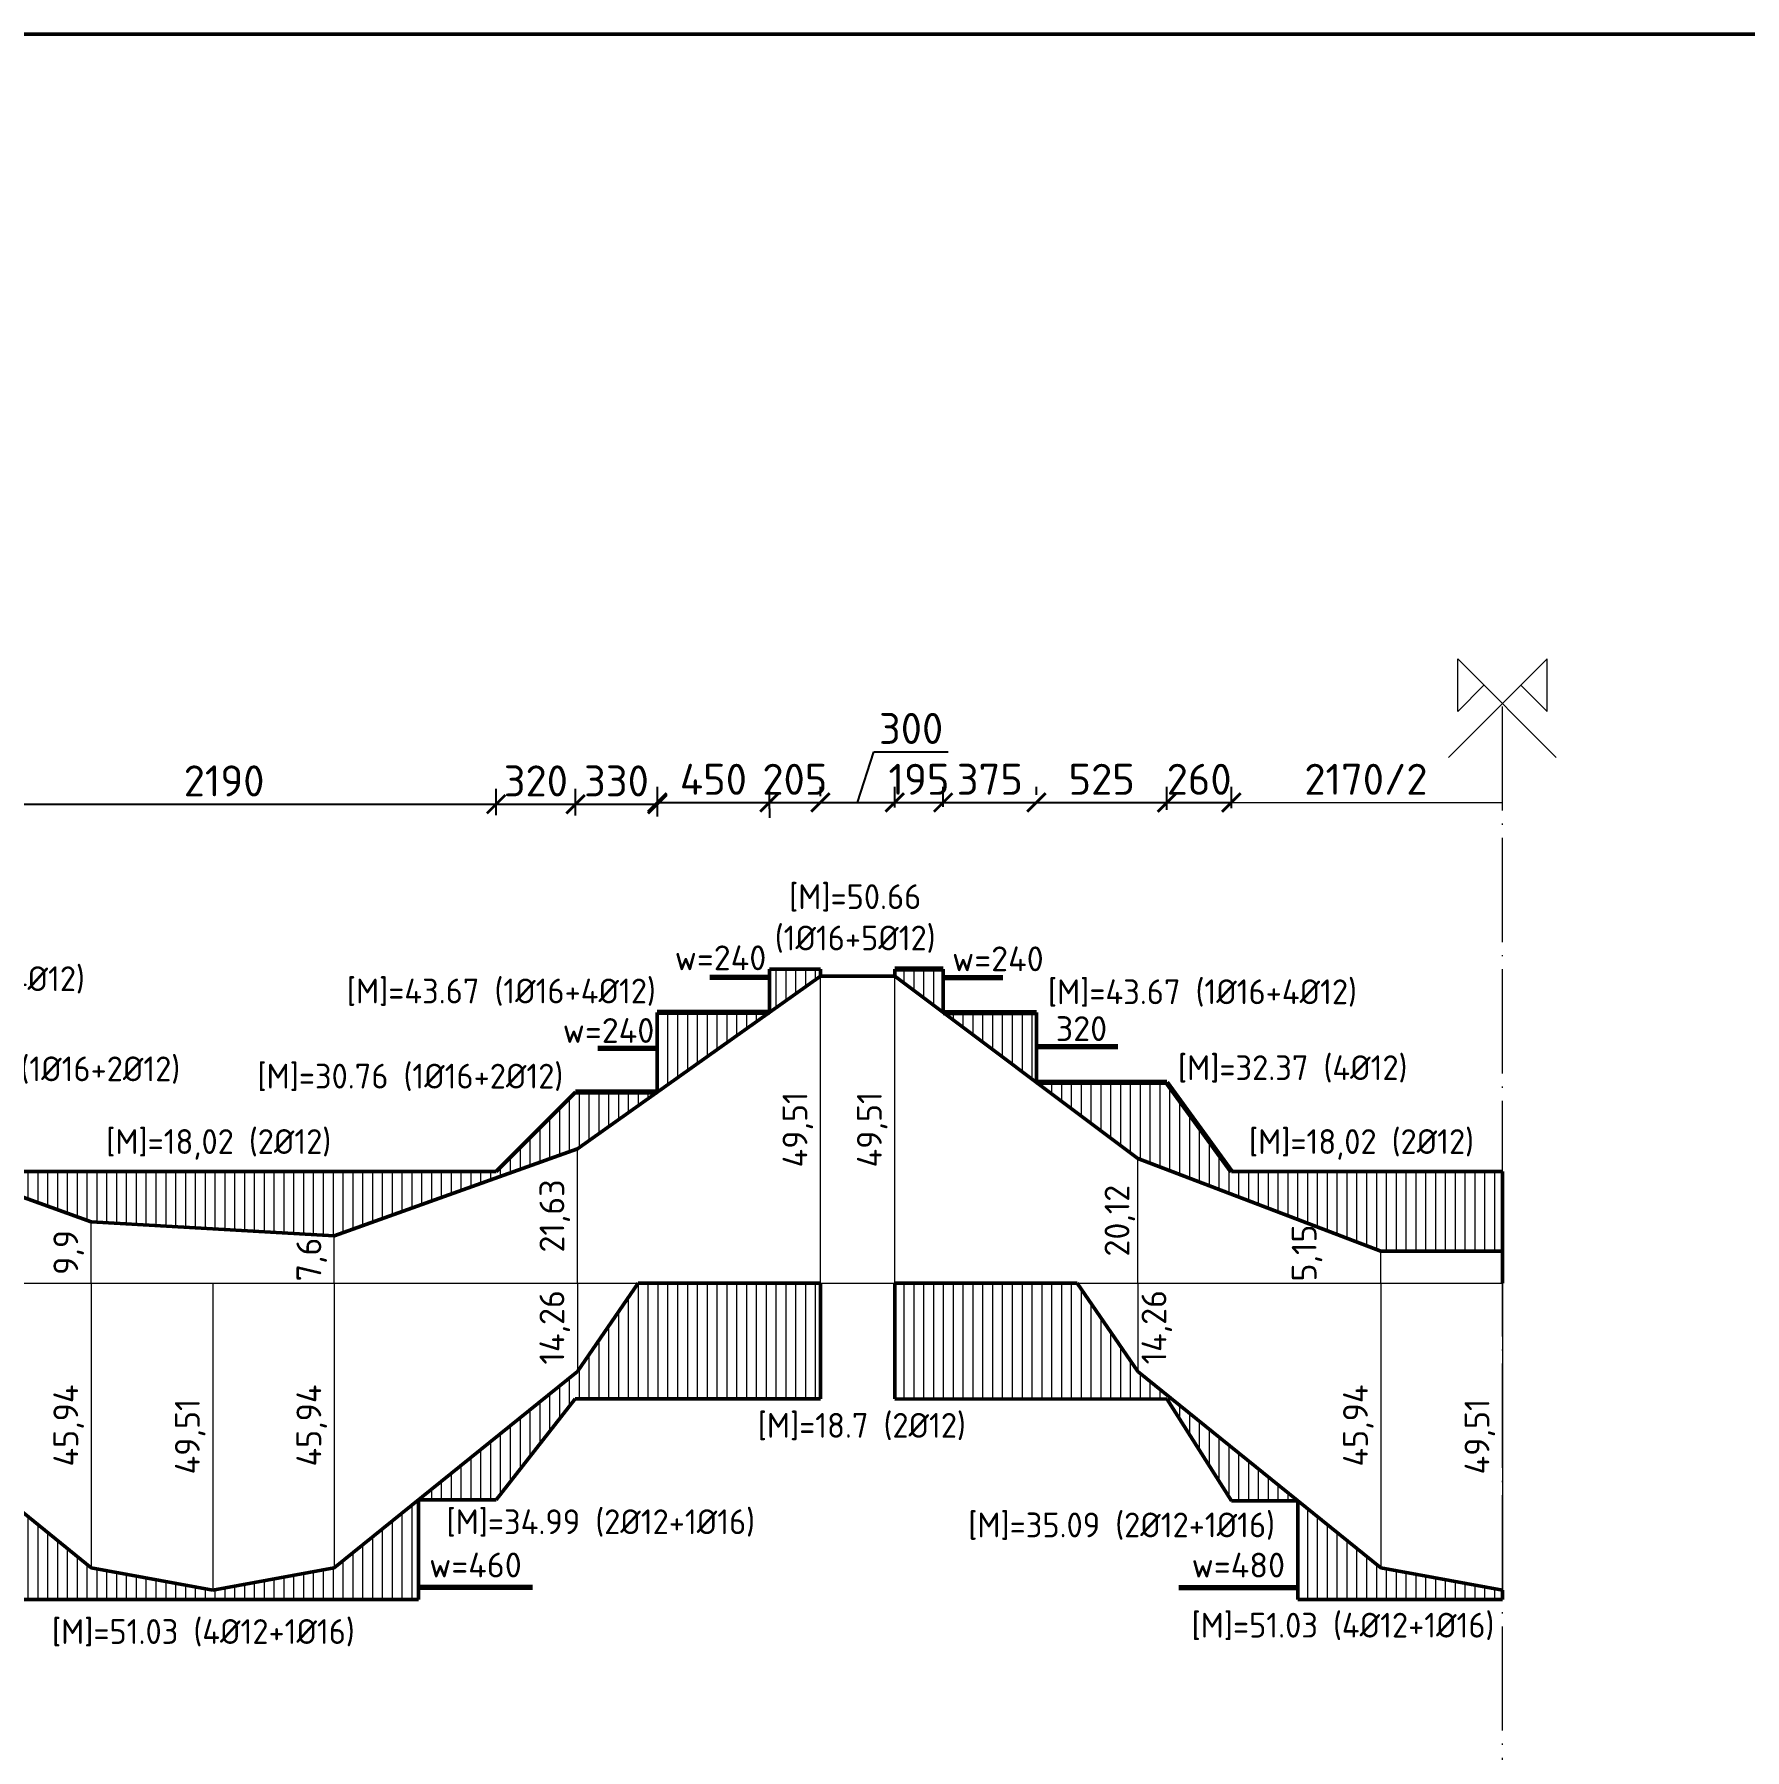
# Model space of a CAD drawing. Header units: millimetres. Extents: x 0 to 4970, y -594 to 1412.
# Drawn here: x 3112.8 to 3250.7, y 442.4 to 580.8 of the extents above; entities that cross this region are included whole.
import ezdxf

# ---------------------------------------------------------------- set-up
doc = ezdxf.new("R2010")
doc.units = ezdxf.units.MM
doc.header["$LTSCALE"] = 0.35
doc.header["$PDMODE"] = 3
doc.linetypes.add('ACAD_ISO04W100', pattern=[30, 24, -3, 0, -3])
doc.layers.get('0').update_dxf_attribs({"lineweight": 50})
for name, color, linetype, lineweight in [('Cot thep', 2, 'Continuous', 70), ('Cotthepcat', 3, 'Continuous', 70), ('DuongBaoBieuDo', 2, 'Continuous', 50), ('Kich Thuoc', 1, 'Continuous', 20), ('Ky Hieu', 4, 'Continuous', 20), ('Text', 40, 'Continuous', 20), ('Truc', 3, 'ACAD_ISO04W100', 20)]:
    doc.layers.add(name, color=color, linetype=linetype, lineweight=lineweight)
doc.styles.get("Standard").update_dxf_attribs({"font": 'isocpeur.ttf'})
doc.styles.add('VN', font='')
doc.styles.get('VN').set_extended_font_data('TCVN 7284')
doc.dimstyles.new('Dim50', dxfattribs={"dimtxt": 2.5, "dimasz": 1.5, "dimexe": 1.25, "dimexo": 0.625, "dimtad": 1, "dimlfac": 50, "dimtxsty": 'Standard', "dimblk": 'ARCHTICK', "dimcen": 2.5, "dimadec": 0, "dimazin": 0, "dimtfac": 1, "dimtmove": 0, "dimatfit": 3, "dimfxl": 1, "dimarcsym": 0})
doc.dimstyles.new('Dim50KT', dxfattribs={"dimtxt": 2.5, "dimasz": 1.5, "dimexe": 1.25, "dimexo": 0.625, "dimtad": 1, "dimlfac": 50, "dimtxsty": 'Standard', "dimblk": 'ARCHTICK', "dimcen": 2.5, "dimse1": 1, "dimse2": 1, "dimsd1": 1, "dimsd2": 1, "dimadec": 0, "dimazin": 0, "dimtfac": 1, "dimtmove": 0, "dimatfit": 3, "dimfxl": 1, "dimarcsym": 0})
doc.dimstyles.new('DimBDB2', dxfattribs={"dimtxt": 2, "dimasz": 1.5, "dimexe": 1.25, "dimexo": 0.625, "dimtad": 1, "dimlfac": 2, "dimtxsty": 'Standard', "dimblk": 'ARCHTICK', "dimcen": 2.5, "dimse1": 1, "dimse2": 1, "dimsd1": 1, "dimsd2": 1, "dimadec": 0, "dimazin": 0, "dimtfac": 1, "dimtmove": 0, "dimatfit": 3, "dimfxl": 1, "dimarcsym": 0})

# ---------------------------------------------------------------- blocks, each defined once
blk = doc.blocks.new('*D935')
at = {"layer": 'Defpoints', "color": 0}
for p in [(3143.76, 455.7), (3152.96, 455.7), (3152.96, 455.7)]:
    blk.add_point(p, dxfattribs=at)
at = {"layer": 'Kich Thuoc', "color": 0, "insert": (3148.36, 457.33), "char_height": 2.5, "attachment_point": 5}
blk.add_mtext('{\\H0.8x;w=460}', dxfattribs=at)
blk = doc.blocks.new('_ArchTick')
at = {"color": 0, "linetype": 'ByBlock', "const_width": 0.15}
blk.add_lwpolyline([(-0.5, -0.5), (0.5, 0.5)], dxfattribs=at)
blk = doc.blocks.new('*D1037')
at = {"layer": 'Defpoints', "color": 0}
for p in [(3117.38, 485.02), (3117.38, 480.07), (3117.38, 480.07)]:
    blk.add_point(p, dxfattribs=at)
at = {"layer": 'Kich Thuoc', "color": 0, "insert": (3115.56, 482.54), "char_height": 2, "attachment_point": 5, "rotation": 90}
blk.add_mtext('9,9', dxfattribs=at)
blk = doc.blocks.new('*D1038')
at = {"layer": 'Defpoints', "color": 0}
for p in [(3136.98, 483.87), (3136.98, 480.07), (3136.98, 480.07)]:
    blk.add_point(p, dxfattribs=at)
at = {"layer": 'Kich Thuoc', "color": 0, "insert": (3135.16, 481.97), "char_height": 2, "attachment_point": 5, "rotation": 90}
blk.add_mtext('7,6', dxfattribs=at)
blk = doc.blocks.new('*D1039')
at = {"layer": 'Defpoints', "color": 0}
for p in [(3117.38, 480.07), (3117.38, 457.1), (3117.38, 457.1)]:
    blk.add_point(p, dxfattribs=at)
at = {"layer": 'Kich Thuoc', "color": 0, "insert": (3115.56, 468.58), "char_height": 2, "attachment_point": 5, "rotation": 90}
blk.add_mtext('45,94', dxfattribs=at)
blk = doc.blocks.new('*D1040')
at = {"layer": 'Defpoints', "color": 0}
for p in [(3127.18, 480.07), (3127.18, 455.31), (3127.18, 455.31)]:
    blk.add_point(p, dxfattribs=at)
at = {"layer": 'Kich Thuoc', "color": 0, "insert": (3125.36, 467.69), "char_height": 2, "attachment_point": 5, "rotation": 90}
blk.add_mtext('49,51', dxfattribs=at)
blk = doc.blocks.new('*D1041')
at = {"layer": 'Defpoints', "color": 0}
for p in [(3136.98, 480.07), (3136.98, 457.1), (3136.98, 457.1)]:
    blk.add_point(p, dxfattribs=at)
at = {"layer": 'Kich Thuoc', "color": 0, "insert": (3135.16, 468.58), "char_height": 2, "attachment_point": 5, "rotation": 90}
blk.add_mtext('45,94', dxfattribs=at)
blk = doc.blocks.new('*D1042')
at = {"layer": 'Defpoints', "color": 0}
for p in [(3156.58, 480.07), (3156.58, 472.94), (3156.58, 472.94)]:
    blk.add_point(p, dxfattribs=at)
at = {"layer": 'Kich Thuoc', "color": 0, "insert": (3154.76, 476.5), "char_height": 2, "attachment_point": 5, "rotation": 90}
blk.add_mtext('14,26', dxfattribs=at)
blk = doc.blocks.new('*D1043')
at = {"layer": 'Defpoints', "color": 0}
for p in [(3156.58, 490.88), (3156.58, 480.07), (3156.58, 480.07)]:
    blk.add_point(p, dxfattribs=at)
at = {"layer": 'Kich Thuoc', "color": 0, "insert": (3154.76, 485.48), "char_height": 2, "attachment_point": 5, "rotation": 90}
blk.add_mtext('21,63', dxfattribs=at)
blk = doc.blocks.new('*D1044')
at = {"layer": 'Defpoints', "color": 0}
for p in [(3176.18, 504.82), (3176.18, 480.07), (3176.18, 480.07)]:
    blk.add_point(p, dxfattribs=at)
at = {"layer": 'Kich Thuoc', "color": 0, "insert": (3174.36, 492.45), "char_height": 2, "attachment_point": 5, "rotation": 90}
blk.add_mtext('49,51', dxfattribs=at)
blk = doc.blocks.new('*D1045')
at = {"layer": 'Defpoints', "color": 0}
for p in [(3182.18, 504.82), (3182.18, 480.07), (3182.18, 480.07)]:
    blk.add_point(p, dxfattribs=at)
at = {"layer": 'Kich Thuoc', "color": 0, "insert": (3180.36, 492.45), "char_height": 2, "attachment_point": 5, "rotation": 90}
blk.add_mtext('49,51', dxfattribs=at)
blk = doc.blocks.new('*D1046')
at = {"layer": 'Defpoints', "color": 0}
for p in [(3201.78, 490.13), (3201.78, 480.07), (3202.16, 480.07)]:
    blk.add_point(p, dxfattribs=at)
at = {"layer": 'Kich Thuoc', "color": 0, "insert": (3200.33, 485.1), "char_height": 2, "attachment_point": 5, "rotation": 90}
blk.add_mtext('20,12', dxfattribs=at)
blk = doc.blocks.new('*D1047')
at = {"layer": 'Defpoints', "color": 0}
for p in [(3201.78, 480.07), (3201.78, 472.94), (3205.13, 472.94)]:
    blk.add_point(p, dxfattribs=at)
at = {"layer": 'Kich Thuoc', "color": 0, "insert": (3203.31, 476.51), "char_height": 2, "attachment_point": 5, "rotation": 90}
blk.add_mtext('14,26', dxfattribs=at)
blk = doc.blocks.new('*D936')
at = {"layer": 'Defpoints', "color": 0}
for p in [(3223.21, 483.78), (3217.24, 481.21), (3223.21, 481.21)]:
    blk.add_point(p, dxfattribs=at)
at = {"layer": 'Kich Thuoc', "color": 0, "insert": (3215.42, 482.49), "char_height": 2, "attachment_point": 5, "rotation": 90}
blk.add_mtext('5,15', dxfattribs=at)
blk = doc.blocks.new('*D1048')
at = {"layer": 'Defpoints', "color": 0}
for p in [(3221.38, 480.07), (3221.38, 457.1), (3221.38, 457.1)]:
    blk.add_point(p, dxfattribs=at)
at = {"layer": 'Kich Thuoc', "color": 0, "insert": (3219.56, 468.58), "char_height": 2, "attachment_point": 5, "rotation": 90}
blk.add_mtext('45,94', dxfattribs=at)
blk = doc.blocks.new('*D1049')
at = {"layer": 'Defpoints', "color": 0}
for p in [(3231.18, 480.07), (3231.18, 455.31), (3231.18, 455.31)]:
    blk.add_point(p, dxfattribs=at)
at = {"layer": 'Kich Thuoc', "color": 0, "insert": (3229.36, 467.69), "char_height": 2, "attachment_point": 5, "rotation": 90}
blk.add_mtext('49,51', dxfattribs=at)
blk = doc.blocks.new('*D941')
at = {"layer": 'Defpoints', "color": 0}
for p in [(3106.16, 517.52), (3150.03, 518.69), (3150.03, 517.19)]:
    blk.add_point(p, dxfattribs=at)
at = {"layer": 'Kich Thuoc', "color": 0, "lineweight": -2}
for p, q in [((3106.16, 518.15), (3106.16, 519.94)), ((3150.03, 517.81), (3150.03, 519.94)), ((3106.16, 518.69), (3150.03, 518.69))]:
    blk.add_line(p, q, dxfattribs=at)
at = {"layer": 'Kich Thuoc', "color": 0, "lineweight": -2, "xscale": 1.5, "yscale": 1.5, "zscale": 1.5, "rotation": 180}
blk.add_blockref('_ArchTick', (3106.16, 518.69), dxfattribs=at)
at = {"layer": 'Kich Thuoc', "color": 0, "lineweight": -2, "xscale": 1.5, "yscale": 1.5, "zscale": 1.5}
blk.add_blockref('_ArchTick', (3150.03, 518.69), dxfattribs=at)
at = {"layer": 'Kich Thuoc', "color": 0, "insert": (3128.09, 520.57), "char_height": 2.5, "attachment_point": 5}
blk.add_mtext('2190', dxfattribs=at)
blk = doc.blocks.new('*D942')
at = {"layer": 'Defpoints', "color": 0}
for p in [(3182.18, 518.83), (3176.18, 518.7), (3182.18, 518.08)]:
    blk.add_point(p, dxfattribs=at)
at = {"layer": 'Kich Thuoc', "color": 0, "lineweight": -2}
for p, q in [((3179.18, 518.83), (3180.49, 522.92)), ((3180.49, 522.92), (3186.49, 522.92)), ((3176.18, 519.33), (3176.18, 520.08)), ((3176.18, 518.83), (3182.18, 518.83)), ((3182.18, 518.7), (3182.18, 520.08))]:
    blk.add_line(p, q, dxfattribs=at)
at = {"layer": 'Kich Thuoc', "color": 0, "lineweight": -2, "xscale": 1.5, "yscale": 1.5, "zscale": 1.5, "rotation": 180}
blk.add_blockref('_ArchTick', (3176.18, 518.83), dxfattribs=at)
at = {"layer": 'Kich Thuoc', "color": 0, "lineweight": -2, "xscale": 1.5, "yscale": 1.5, "zscale": 1.5}
blk.add_blockref('_ArchTick', (3182.18, 518.83), dxfattribs=at)
at = {"layer": 'Kich Thuoc', "color": 0, "insert": (3183.49, 524.8), "char_height": 2.5, "attachment_point": 5}
blk.add_mtext('300', dxfattribs=at)
blk = doc.blocks.new('*D999')
at = {"layer": 'Defpoints', "color": 0}
for p in [(3150.03, 517.81), (3156.43, 518.69), (3156.43, 517.16)]:
    blk.add_point(p, dxfattribs=at)
at = {"layer": 'Kich Thuoc', "color": 0, "lineweight": -2}
for p, q in [((3150.03, 518.44), (3150.03, 519.94)), ((3156.43, 517.79), (3156.43, 519.94)), ((3150.03, 518.69), (3156.43, 518.69))]:
    blk.add_line(p, q, dxfattribs=at)
at = {"layer": 'Kich Thuoc', "color": 0, "lineweight": -2, "xscale": 1.5, "yscale": 1.5, "zscale": 1.5, "rotation": 180}
blk.add_blockref('_ArchTick', (3150.03, 518.69), dxfattribs=at)
at = {"layer": 'Kich Thuoc', "color": 0, "lineweight": -2, "xscale": 1.5, "yscale": 1.5, "zscale": 1.5}
blk.add_blockref('_ArchTick', (3156.43, 518.69), dxfattribs=at)
at = {"layer": 'Kich Thuoc', "color": 0, "insert": (3153.23, 520.57), "char_height": 2.5, "attachment_point": 5}
blk.add_mtext('320', dxfattribs=at)
blk = doc.blocks.new('_None')
blk = doc.blocks.new('*D1000')
at = {"layer": 'Defpoints', "color": 0}
for p in [(3163.03, 518.69), (3156.43, 517.16), (3163.03, 517.09)]:
    blk.add_point(p, dxfattribs=at)
at = {"layer": 'Kich Thuoc', "color": 0, "lineweight": -2}
for p, q in [((3156.43, 517.79), (3156.43, 519.94)), ((3163.03, 517.71), (3163.03, 519.94)), ((3156.43, 518.69), (3163.03, 518.69))]:
    blk.add_line(p, q, dxfattribs=at)
at = {"layer": 'Kich Thuoc', "color": 0, "lineweight": -2, "xscale": 1.5, "yscale": 1.5, "zscale": 1.5, "rotation": 180}
blk.add_blockref('_ArchTick', (3156.43, 518.69), dxfattribs=at)
at = {"layer": 'Kich Thuoc', "color": 0, "lineweight": -2, "xscale": 1.5, "yscale": 1.5, "zscale": 1.5}
blk.add_blockref('_ArchTick', (3163.03, 518.69), dxfattribs=at)
at = {"layer": 'Kich Thuoc', "color": 0, "insert": (3159.73, 520.57), "char_height": 2.5, "attachment_point": 5}
blk.add_mtext('330', dxfattribs=at)
blk = doc.blocks.new('*D1001')
at = {"layer": 'Defpoints', "color": 0}
for p in [(3172.07, 518.83), (3163.03, 517.71), (3172.07, 517.71)]:
    blk.add_point(p, dxfattribs=at)
at = {"layer": 'Kich Thuoc', "color": 0, "lineweight": -2}
for p, q in [((3163.03, 518.34), (3163.03, 520.08)), ((3163.03, 518.83), (3172.07, 518.83)), ((3172.07, 518.33), (3172.07, 520.08))]:
    blk.add_line(p, q, dxfattribs=at)
at = {"layer": 'Kich Thuoc', "color": 0, "lineweight": -2, "xscale": 1.5, "yscale": 1.5, "zscale": 1.5, "rotation": 180}
blk.add_blockref('_ArchTick', (3163.03, 518.83), dxfattribs=at)
at = {"layer": 'Kich Thuoc', "color": 0, "lineweight": -2, "xscale": 1.5, "yscale": 1.5, "zscale": 1.5}
blk.add_blockref('_ArchTick', (3172.07, 518.83), dxfattribs=at)
at = {"layer": 'Kich Thuoc', "color": 0, "insert": (3167.55, 520.7), "char_height": 2.5, "attachment_point": 5}
blk.add_mtext('450', dxfattribs=at)
blk = doc.blocks.new('*D1002')
at = {"layer": 'Defpoints', "color": 0}
for p in [(3172.07, 518.96), (3176.18, 518.83), (3176.18, 518.83)]:
    blk.add_point(p, dxfattribs=at)
at = {"layer": 'Kich Thuoc', "color": 0, "lineweight": -2}
for p, q in [((3172.07, 518.83), (3176.18, 518.83)), ((3176.18, 519.45), (3176.18, 520.08)), ((3172.07, 518.34), (3172.07, 517.58))]:
    blk.add_line(p, q, dxfattribs=at)
at = {"layer": 'Kich Thuoc', "color": 0, "lineweight": -2, "xscale": 1.5, "yscale": 1.5, "zscale": 1.5, "rotation": 180}
blk.add_blockref('_ArchTick', (3172.07, 518.83), dxfattribs=at)
at = {"layer": 'Kich Thuoc', "color": 0, "lineweight": -2, "xscale": 1.5, "yscale": 1.5, "zscale": 1.5}
blk.add_blockref('_ArchTick', (3176.18, 518.83), dxfattribs=at)
at = {"layer": 'Kich Thuoc', "color": 0, "insert": (3174.12, 520.7), "char_height": 2.5, "attachment_point": 5}
blk.add_mtext('205', dxfattribs=at)
blk = doc.blocks.new('*D1003')
at = {"layer": 'Defpoints', "color": 0}
for p in [(3186.08, 518.83), (3182.18, 517.79), (3186.08, 517.85)]:
    blk.add_point(p, dxfattribs=at)
at = {"layer": 'Kich Thuoc', "color": 0, "lineweight": -2}
for p, q in [((3182.18, 518.42), (3182.18, 520.08)), ((3182.18, 518.83), (3186.08, 518.83)), ((3186.08, 518.47), (3186.08, 520.08))]:
    blk.add_line(p, q, dxfattribs=at)
at = {"layer": 'Kich Thuoc', "color": 0, "lineweight": -2, "xscale": 1.5, "yscale": 1.5, "zscale": 1.5, "rotation": 180}
blk.add_blockref('_ArchTick', (3182.18, 518.83), dxfattribs=at)
at = {"layer": 'Kich Thuoc', "color": 0, "lineweight": -2, "xscale": 1.5, "yscale": 1.5, "zscale": 1.5}
blk.add_blockref('_ArchTick', (3186.08, 518.83), dxfattribs=at)
at = {"layer": 'Kich Thuoc', "color": 0, "insert": (3184.13, 520.7), "char_height": 2.5, "attachment_point": 5}
blk.add_mtext('195', dxfattribs=at)
blk = doc.blocks.new('*D1004')
at = {"layer": 'Defpoints', "color": 0}
for p in [(3186.08, 518.83), (3193.6, 518.83), (3193.6, 518.83)]:
    blk.add_point(p, dxfattribs=at)
at = {"layer": 'Kich Thuoc', "color": 0, "lineweight": -2}
for p, q in [((3186.08, 519.45), (3186.08, 520.08)), ((3186.08, 518.83), (3193.6, 518.83)), ((3193.6, 519.45), (3193.6, 520.08))]:
    blk.add_line(p, q, dxfattribs=at)
at = {"layer": 'Kich Thuoc', "color": 0, "lineweight": -2, "xscale": 1.5, "yscale": 1.5, "zscale": 1.5, "rotation": 180}
blk.add_blockref('_ArchTick', (3186.08, 518.83), dxfattribs=at)
at = {"layer": 'Kich Thuoc', "color": 0, "lineweight": -2, "xscale": 1.5, "yscale": 1.5, "zscale": 1.5}
blk.add_blockref('_ArchTick', (3193.6, 518.83), dxfattribs=at)
at = {"layer": 'Kich Thuoc', "color": 0, "insert": (3189.84, 520.7), "char_height": 2.5, "attachment_point": 5}
blk.add_mtext('375', dxfattribs=at)
blk = doc.blocks.new('*D1005')
at = {"layer": 'Defpoints', "color": 0}
for p in [(3193.6, 518.83), (3204.12, 518.83), (3204.12, 517.61)]:
    blk.add_point(p, dxfattribs=at)
at = {"layer": 'Kich Thuoc', "color": 0, "lineweight": -2}
for p, q in [((3193.6, 519.45), (3193.6, 520.08)), ((3193.6, 518.83), (3204.12, 518.83)), ((3204.12, 518.23), (3204.12, 520.08))]:
    blk.add_line(p, q, dxfattribs=at)
at = {"layer": 'Kich Thuoc', "color": 0, "lineweight": -2, "xscale": 1.5, "yscale": 1.5, "zscale": 1.5, "rotation": 180}
blk.add_blockref('_ArchTick', (3193.6, 518.83), dxfattribs=at)
at = {"layer": 'Kich Thuoc', "color": 0, "lineweight": -2, "xscale": 1.5, "yscale": 1.5, "zscale": 1.5}
blk.add_blockref('_ArchTick', (3204.12, 518.83), dxfattribs=at)
at = {"layer": 'Kich Thuoc', "color": 0, "insert": (3198.86, 520.7), "char_height": 2.5, "attachment_point": 5}
blk.add_mtext('525', dxfattribs=at)
blk = doc.blocks.new('*D1006')
at = {"layer": 'Defpoints', "color": 0}
for p in [(3204.12, 518.83), (3209.32, 518.83), (3209.32, 517.74)]:
    blk.add_point(p, dxfattribs=at)
at = {"layer": 'Kich Thuoc', "color": 0, "lineweight": -2}
for p, q in [((3204.12, 519.45), (3204.12, 520.08)), ((3204.12, 518.83), (3209.32, 518.83)), ((3209.32, 518.37), (3209.32, 520.08))]:
    blk.add_line(p, q, dxfattribs=at)
at = {"layer": 'Kich Thuoc', "color": 0, "lineweight": -2, "xscale": 1.5, "yscale": 1.5, "zscale": 1.5, "rotation": 180}
blk.add_blockref('_ArchTick', (3204.12, 518.83), dxfattribs=at)
at = {"layer": 'Kich Thuoc', "color": 0, "lineweight": -2, "xscale": 1.5, "yscale": 1.5, "zscale": 1.5}
blk.add_blockref('_ArchTick', (3209.32, 518.83), dxfattribs=at)
at = {"layer": 'Kich Thuoc', "color": 0, "insert": (3206.72, 520.7), "char_height": 2.5, "attachment_point": 5}
blk.add_mtext('260', dxfattribs=at)
blk = doc.blocks.new('*D1008')
at = {"layer": 'Defpoints', "color": 0}
for p in [(3156.69, 498.82), (3161.49, 498.82), (3161.49, 498.82)]:
    blk.add_point(p, dxfattribs=at)
at = {"layer": 'Kich Thuoc', "color": 0, "insert": (3159.09, 500.44), "char_height": 2.5, "attachment_point": 5}
blk.add_mtext('{\\H0.8x;w=240}', dxfattribs=at)
blk = doc.blocks.new('*D1009')
at = {"layer": 'Defpoints', "color": 0}
for p in [(3165.72, 504.77), (3170.52, 504.67), (3170.52, 504.67)]:
    blk.add_point(p, dxfattribs=at)
at = {"layer": 'Kich Thuoc', "color": 0, "insert": (3168.12, 506.3), "char_height": 2.5, "attachment_point": 5}
blk.add_mtext('{\\H0.8x;w=240}', dxfattribs=at)
blk = doc.blocks.new('*D1010')
at = {"layer": 'Defpoints', "color": 0}
for p in [(3188.09, 504.59), (3192.89, 504.59), (3192.89, 504.59)]:
    blk.add_point(p, dxfattribs=at)
at = {"layer": 'Kich Thuoc', "color": 0, "insert": (3190.49, 506.22), "char_height": 2.5, "attachment_point": 5}
blk.add_mtext('{\\H0.8x;w=240}', dxfattribs=at)
blk = doc.blocks.new('*D1011')
at = {"layer": 'Defpoints', "color": 0}
for p in [(3193.82, 498.97), (3200.22, 498.97), (3200.22, 498.97)]:
    blk.add_point(p, dxfattribs=at)
at = {"layer": 'Kich Thuoc', "color": 0, "insert": (3197.23, 500.59), "char_height": 2.5, "attachment_point": 5}
blk.add_mtext('{\\H0.8x;320}', dxfattribs=at)
blk = doc.blocks.new('*D1013')
at = {"layer": 'Defpoints', "color": 0}
for p in [(3205.08, 455.75), (3214.68, 455.7), (3214.68, 455.7)]:
    blk.add_point(p, dxfattribs=at)
at = {"layer": 'Kich Thuoc', "color": 0, "insert": (3209.88, 457.32), "char_height": 2.5, "attachment_point": 5}
blk.add_mtext('{\\H0.8x;w=480}', dxfattribs=at)

msp = doc.modelspace()

# ---------------------------------------------------------------- hatches: boundary and pattern name
at = {"layer": 'Ky Hieu'}
h = msp.add_hatch(dxfattribs=at)
h.set_pattern_fill('LINE', color=256, scale=0.25, angle=90, style=0)
h.paths.add_polyline_path([(3156.58074, 490.883317), (3163.027369, 495.468317), (3156.433148, 495.468317), (3150.033148, 489.078317), (3106.155123, 489.078317), (3106.093365, 489.078317), (3117.38074, 485.018317), (3136.98074, 483.868317)])
h.paths.add_polyline_path([(3099.755123, 495.448317), (3093.721427, 495.448317), (3097.78074, 492.068317), (3106.093365, 489.078317), (3106.155123, 489.078317)])
h.paths.add_polyline_path([(3093.721427, 501.898317), (3085.975103, 501.898317), (3093.721427, 495.448317)])
h.paths.add_polyline_path([(3085.975103, 508.718317), (3078.18074, 508.718317), (3078.18074, 508.388317), (3085.975103, 501.898317)])
h = msp.add_hatch(dxfattribs=at)
h.set_pattern_fill('LINE', color=256, scale=0.25, angle=90, style=0)
h.paths.add_polyline_path([(3172.068115, 501.898317), (3163.027369, 501.898317), (3163.027369, 495.468317)])
h.paths.add_polyline_path([(3176.18074, 504.823317), (3176.18074, 505.398317), (3172.068115, 505.398317), (3172.068115, 501.898317)])
h.paths.add_polyline_path([(3186.082067, 505.398317), (3182.18074, 505.398317), (3182.18074, 504.823317), (3186.082067, 501.898317)])
h.paths.add_polyline_path([(3193.604626, 501.898317), (3186.082067, 501.898317), (3193.604626, 496.258317)])
h.paths.add_polyline_path([(3204.121126, 496.258317), (3193.604626, 496.258317), (3201.78074, 490.128317), (3221.38074, 482.643317), (3231.18074, 482.643317), (3231.18074, 489.078317), (3209.321126, 489.078317)])
h = msp.add_hatch(dxfattribs=at)
h.set_pattern_fill('LINE', color=256, scale=0.25, angle=90, style=0)
h.paths.add_polyline_path([(3176.18074, 480.068317), (3161.48074, 480.068317), (3156.58074, 472.938317), (3143.761549, 462.578317), (3150.033148, 462.578317), (3156.409647, 470.718317), (3176.18074, 470.718317)])
h.paths.add_polyline_path([(3143.761549, 462.578317), (3136.98074, 457.098317), (3127.18074, 455.313317), (3117.38074, 457.098317), (3110.599932, 462.578317), (3110.599932, 454.558317), (3143.761549, 454.558317)])
h.paths.add_polyline_path([(3097.78074, 472.938317), (3092.88074, 480.068317), (3078.18074, 480.068317), (3078.18074, 470.718317), (3099.778624, 470.718317), (3106.155123, 462.578317), (3110.599932, 462.578317)])
h.paths.add_polyline_path([(3072.18074, 480.068317), (3057.48074, 480.068317), (3052.58074, 472.148317), (3032.98074, 450.363317), (3028.175492, 448.588317), (3040.282613, 448.588317), (3046.682613, 455.568317), (3051.124735, 455.568317), (3056.324735, 463.598317), (3072.18074, 463.598317)])
h.paths.add_polyline_path([(3028.175492, 448.588317), (3015.83074, 444.028317), (3013.38074, 444.423317), (3005.134882, 448.588317), (3005.134882, 443.988317), (3028.175492, 443.988317)])
h.paths.add_polyline_path([(2993.78074, 454.323317), (2974.18074, 480.068317), (2974.18074, 463.598317), (2980.541781, 463.598317), (2985.741781, 455.568317), (2990.941781, 455.568317), (2997.341781, 448.588317), (3005.134882, 448.588317)])
h = msp.add_hatch(dxfattribs=at)
h.set_pattern_fill('LINE', color=256, scale=0.25, angle=90, style=0)
h.paths.add_polyline_path([(3196.88074, 480.068317), (3182.18074, 480.068317), (3182.18074, 470.709202), (3204.121126, 470.718317), (3209.321126, 462.518317), (3214.676291, 462.518317), (3201.78074, 472.943317)])
h = msp.add_hatch(dxfattribs=at)
h.set_pattern_fill('LINE', color=256, scale=0.25, angle=90, style=0)
h.paths.add_polyline_path([(3214.676291, 462.518317), (3214.676291, 454.558317), (3231.18074, 454.558317), (3231.18074, 455.313317), (3221.38074, 457.098317)])

# ---------------------------------------------------------------- linework, layer by layer
msp.add_lwpolyline([(2818.034468, 580.785388), (3356.07698, 580.785388), (3356.07698, 139.638217), (2818.034468, 139.638217)], close=True)
at = {"layer": 'Cot thep'}
for p, q in [((3186.082067, 505.398317), (3182.18074, 505.398317)), ((3172.068115, 501.898317), (3163.027369, 501.898317)), ((3186.082067, 501.898317), (3193.604626, 501.898317)), ((3163.027369, 495.468317), (3156.433148, 495.468317)), ((3204.121126, 496.258317), (3193.604626, 496.258317)), ((3204.121126, 496.258317), (3209.321126, 489.078317))]:
    msp.add_line(p, q, dxfattribs=at)
at = {"layer": 'Cotthepcat'}
for p, q in [((3172.068115, 504.718356), (3167.268115, 504.718356)), ((3186.082067, 504.718356), (3190.882067, 504.718356)), ((3163.027369, 498.995567), (3158.227369, 498.995567)), ((3193.762585, 499.153514), (3200.162585, 499.153514)), ((3143.761549, 455.546798), (3152.961549, 455.546798)), ((3214.676291, 455.497073), (3205.076291, 455.497073))]:
    msp.add_line(p, q, dxfattribs=at)
at = {"layer": 'DuongBaoBieuDo'}
for p, q in [((3172.068115, 505.398317), (3172.068115, 501.898317)), ((3176.18074, 505.398317), (3172.068115, 505.398317)), ((3172.068115, 505.398317), (3172.068115, 501.898317)), ((3176.18074, 504.823317), (3176.18074, 505.398317)), ((3182.18074, 504.823317), (3182.18074, 505.398317)), ((3186.082067, 505.398317), (3186.082067, 501.898317)), ((3186.082067, 501.898317), (3186.082067, 505.398317)), ((3163.027369, 495.468317), (3163.027369, 501.898317)), ((3172.068115, 501.898317), (3163.027369, 501.898317)), ((3163.027369, 501.898317), (3163.027369, 495.468317)), ((3193.604626, 501.898317), (3186.082067, 501.898317)), ((3193.604626, 496.258317), (3193.604626, 501.898317)), ((3193.604626, 496.258317), (3193.604626, 501.898317)), ((3150.033148, 489.078317), (3156.433148, 495.468317)), ((3156.433148, 495.468317), (3150.033148, 489.078317)), ((3163.027369, 495.468317), (3156.433148, 495.468317)), ((3204.121126, 496.258317), (3193.604626, 496.258317)), ((3209.321126, 489.078317), (3204.121126, 496.258317)), ((3150.033148, 489.078317), (3106.155123, 489.078317)), ((3150.033148, 489.078317), (3106.155123, 489.078317)), ((3231.18074, 489.078317), (3209.321126, 489.078317)), ((3231.18074, 489.078317), (3209.321126, 489.078317)), ((3231.18074, 480.068317), (3231.18074, 489.078317)), ((3156.58074, 472.938317), (3161.48074, 480.068317)), ((3161.48074, 480.068317), (3176.18074, 480.068317)), ((3176.18074, 480.068317), (3176.18074, 470.735894)), ((3182.18074, 480.068317), (3196.88074, 480.068317)), ((3182.18074, 480.068317), (3182.18074, 470.73212)), ((3196.88074, 480.068317), (3201.78074, 472.943317)), ((3097.78074, 472.938317), (3117.38074, 457.098317)), ((3136.98074, 457.098317), (3156.58074, 472.938317)), ((3201.78074, 472.943317), (3221.38074, 457.098317)), ((3150.033148, 462.578317), (3156.409647, 470.718317)), ((3176.18074, 470.718317), (3156.409647, 470.718317)), ((3182.18074, 470.709202), (3204.121126, 470.718317)), ((3204.121126, 470.718317), (3209.321126, 462.518317)), ((3204.121126, 470.718317), (3209.321126, 462.518317)), ((3143.761549, 462.578317), (3143.761549, 454.558317)), ((3143.761549, 462.578317), (3150.033148, 462.578317)), ((3143.761549, 454.558317), (3143.761549, 462.578317)), ((3143.761549, 462.578317), (3150.033148, 462.578317)), ((3209.321126, 462.518317), (3214.676291, 462.518317)), ((3209.321126, 462.518317), (3214.676291, 462.518317)), ((3214.676291, 462.518317), (3214.676291, 454.558317)), ((3214.676291, 462.518317), (3214.676291, 454.558317)), ((3117.38074, 457.098317), (3127.18074, 455.313317)), ((3127.18074, 455.313317), (3136.98074, 457.098317)), ((3221.38074, 457.098317), (3231.18074, 455.313317)), ((3231.18074, 455.313317), (3231.18074, 454.758317)), ((3231.18074, 454.558317), (3231.18074, 455.313317)), ((3110.599932, 454.558317), (3143.761549, 454.558317)), ((3110.599932, 454.558317), (3143.761549, 454.558317)), ((3231.18074, 454.558317), (3214.676291, 454.558317)), ((3214.676291, 454.558317), (3231.18074, 454.558317))]:
    msp.add_line(p, q, dxfattribs=at)
msp.add_lwpolyline([(3231.18074, 482.643317), (3221.38074, 482.643317), (3201.78074, 490.128317), (3182.18074, 504.823317), (3176.18074, 504.823317), (3156.58074, 490.883317), (3136.98074, 483.868317), (3117.38074, 485.018317), (3097.78074, 492.068317), (3078.18074, 508.388317), (3072.18074, 508.388317), (3045.03474, 480.068317), (2974.18074, 480.068317)], dxfattribs=at)
at = {"layer": 'Kich Thuoc'}
for p, q in [((3209.321126, 519.451978), (3209.321126, 520.076978)), ((3209.321126, 518.826978), (3231.18074, 518.826978)), ((3078.18074, 480.068317), (3182.18074, 480.068317)), ((3182.18074, 480.068317), (3231.18074, 480.068317))]:
    msp.add_line(p, q, dxfattribs=at)
at = {"layer": 'Ky Hieu'}
for p, q in [((3234.791174, 530.405735), (3226.8376, 522.45216)), ((3227.570307, 530.405735), (3235.523881, 522.45216)), ((3227.570307, 526.163094), (3227.570307, 530.405735)), ((3234.791174, 526.163094), (3234.791174, 530.405735)), ((3229.691627, 528.284414), (3227.570307, 526.163094)), ((3232.669854, 528.284414), (3234.791174, 526.163094)), ((3156.58074, 490.883317), (3176.18074, 504.823317)), ((3176.18074, 480.068317), (3176.18074, 504.823317)), ((3176.18074, 504.823317), (3182.18074, 504.823317)), ((3182.18074, 504.823317), (3201.78074, 490.128317)), ((3182.18074, 480.068317), (3182.18074, 504.823317)), ((3097.78074, 492.068317), (3117.38074, 485.018317)), ((3136.98074, 483.868317), (3156.58074, 490.883317)), ((3156.58074, 480.068317), (3156.58074, 490.883317)), ((3201.78074, 480.068317), (3201.78074, 490.128317)), ((3201.78074, 490.128317), (3221.38074, 482.643317)), ((3117.38074, 480.068317), (3117.38074, 485.018317)), ((3117.38074, 485.018317), (3136.98074, 483.868317)), ((3136.98074, 480.068317), (3136.98074, 483.868317)), ((3221.38074, 480.068317), (3221.38074, 482.643317)), ((3221.38074, 482.643317), (3231.18074, 482.643317)), ((3117.38074, 480.068317), (3117.38074, 457.098317)), ((3127.18074, 480.068317), (3127.18074, 455.313317)), ((3136.98074, 480.068317), (3136.98074, 457.098317)), ((3156.58074, 480.068317), (3156.58074, 472.938317)), ((3156.58074, 472.938317), (3161.48074, 480.068317)), ((3196.88074, 480.068317), (3201.78074, 472.943317)), ((3201.78074, 480.068317), (3201.78074, 472.943317)), ((3221.38074, 480.068317), (3221.38074, 457.098317)), ((3231.18074, 480.068317), (3231.18074, 455.313317)), ((3097.78074, 472.938317), (3117.38074, 457.098317)), ((3136.98074, 457.098317), (3156.58074, 472.938317)), ((3201.78074, 472.943317), (3221.38074, 457.098317)), ((3117.38074, 457.098317), (3127.18074, 455.313317)), ((3127.18074, 455.313317), (3136.98074, 457.098317)), ((3221.38074, 457.098317), (3231.18074, 455.313317))]:
    msp.add_line(p, q, dxfattribs=at)
at = {"layer": 'Truc'}
msp.add_line((3231.18074, 242.572455), (3231.18074, 526.795301), dxfattribs=at)

# ---------------------------------------------------------------- block references
at = {"layer": 'Kich Thuoc', "xscale": 1.5, "yscale": 1.5, "zscale": 1.5, "rotation": 180}
msp.add_blockref('_ArchTick', (3209.321126, 518.826978), dxfattribs=at)

# ---------------------------------------------------------------- texts
at = {"layer": 'Kich Thuoc', "insert": (3220.169682, 520.701978), "char_height": 2.5, "attachment_point": 5}
msp.add_mtext('2170/2', dxfattribs=at)
at = {"layer": 'Text', "char_height": 2, "attachment_point": 5, "style": 'VN'}
for s, insert, width in [('[M]=50.66 \\P(1%%C16+5%%C12)', (3178.982446, 509.468434), 28.27522987), ('[M]=43.67 (1%%C16+4%%C12)', (3104.401923, 504.514123), 29.00603234), ('[M]=43.67 (1%%C16+4%%C12)', (3150.444563, 503.524715), 26.10100317), ('[M]=43.67 (1%%C16+4%%C12)', (3206.983383, 503.460458), 29.43407682), ('[M]=30.76 (1%%C16+2%%C12)', (3112.219422, 497.243954), 26.23146365), ('[M]=32.37 (4%%C12)', (3214.263062, 497.339764), 25.39258629), ('[M]=30.76 (1%%C16+2%%C12)', (3143.107802, 496.656925), 28.33591065), ('[M]=18,02 (2%%C12)', (3127.654332, 491.249276), 21.56272033), ('[M]=18,02 (2%%C12)', (3219.81113, 491.249276), 22.35006045), ('[M]=18.7 (2%%C12)', (3179.514349, 468.492139), 19.26105527), ('[M]=34.99 (2%%C12+1%%C16)', (3158.464516, 460.715815), 29.48538328), ('[M]=35.09 (2%%C12+1%%C16)', (3200.465669, 460.45993), 27.64827517), ('[M]=51.03 (4%%C12+1%%C16)', (3126.417953, 451.862884), 26.07359494), ('[M]=51.03 (4%%C12+1%%C16)', (3218.317466, 452.374642), 26.07359494)]:
    msp.add_mtext(s, dxfattribs=dict(at, insert=insert, width=width))

# ---------------------------------------------------------------- dimensions: what is measured, and where the dimension line sits
at = {"layer": 'Kich Thuoc'}
for base, p1, p2, override, picture, middle in [((3182.18074, 518.826978), (3176.18074, 518.701978), (3182.18074, 518.076978), {"dimtmove": 1}, '*D942', (3181.117885, 522.922395)), ((3209.321126, 518.826978), (3204.121126, 518.826978), (3209.321126, 517.744459), {"dimldrblk": 'None'}, '*D1006', (3206.721126, 518.826978))]:
    dim = msp.add_linear_dim(base=base, p1=p1, p2=p2, dimstyle='Dim50', override=override, dxfattribs=at)
    dim.commit()
    dim.dimension.update_dxf_attribs({"geometry": picture, "text_midpoint": middle, "dimtype": 160})
for base, p1, p2, text, override, picture, middle in [((3150.033148, 518.692658), (3106.155123, 517.522424), (3150.033148, 517.187311), '2190', {"dimtmove": 1}, '*D941', (3128.094136, 520.567658)), ((3163.027369, 518.692658), (3156.433148, 517.160307), (3163.027369, 517.086298), '330', {"dimtmove": 1, "dimldrblk": 'None'}, '*D1000', (3159.730258, 520.567658)), ((3204.121126, 518.826978), (3193.604626, 518.826978), (3204.121126, 517.607655), '525', {"dimldrblk": 'None'}, '*D1005', (3198.862876, 520.701978))]:
    dim = msp.add_linear_dim(base=base, p1=p1, p2=p2, text=text, dimstyle='Dim50', override=override, dxfattribs=at)
    dim.commit()
    dim.dimension.update_dxf_attribs({"geometry": picture, "text_midpoint": middle})
dim = msp.add_linear_dim(base=(3156.433148, 518.692658), p1=(3150.033148, 517.812311), p2=(3156.433148, 517.160307), dimstyle='Dim50', override={"dimldrblk": 'None'}, dxfattribs=at)
dim.commit()
dim.dimension.update_dxf_attribs({"geometry": '*D999', "text_midpoint": (3153.233148, 520.567658)})
for base, p1, p2, text, picture, middle in [((3172.068115, 518.826978), (3163.027369, 517.711298), (3172.068115, 517.707352), '450', '*D1001', (3167.547742, 518.826978)), ((3176.18074, 518.826978), (3172.068115, 518.961298), (3176.18074, 518.826978), '205', '*D1002', (3174.124428, 518.826978)), ((3186.082067, 518.826978), (3182.18074, 517.792698), (3186.082067, 517.846736), '195', '*D1003', (3184.131404, 518.826978)), ((3193.604626, 518.826978), (3186.082067, 518.826978), (3193.604626, 518.826978), '375', '*D1004', (3189.843347, 518.826978))]:
    dim = msp.add_linear_dim(base=base, p1=p1, p2=p2, text=text, dimstyle='Dim50', override={"dimldrblk": 'None'}, dxfattribs=at)
    dim.commit()
    dim.dimension.update_dxf_attribs({"geometry": picture, "text_midpoint": middle, "dimtype": 160})
for base, p1, p2, text, picture, middle in [((3170.516179, 504.671103), (3165.716179, 504.772877), (3170.516179, 504.671103), '{\\H0.8x;w=<>}', '*D1009', (3168.116179, 504.671103)), ((3192.889159, 504.59457), (3188.089159, 504.59457), (3192.889159, 504.59457), '{\\H0.8x;w=<>}', '*D1010', (3190.489159, 504.59457)), ((3200.222697, 498.966781), (3193.822697, 498.966781), (3200.222697, 498.966781), '{\\H0.8x;<>}', '*D1011', (3197.232784, 498.966781)), ((3161.494999, 498.815931), (3156.694999, 498.815931), (3161.494999, 498.815931), '{\\H0.8x;w=<>}', '*D1008', (3159.094999, 498.815931))]:
    dim = msp.add_linear_dim(base=base, p1=p1, p2=p2, text=text, dimstyle='Dim50KT', dxfattribs=at)
    dim.commit()
    dim.dimension.update_dxf_attribs({"geometry": picture, "text_midpoint": middle, "dimtype": 160})
for base, p1, p2, picture, middle in [((3176.18074, 480.068317), (3176.18074, 504.823317), (3176.18074, 480.068317), '*D1044', (3174.35574, 492.445817)), ((3182.18074, 480.068317), (3182.18074, 504.823317), (3182.18074, 480.068317), '*D1045', (3180.35574, 492.445817)), ((3156.58074, 480.068317), (3156.58074, 490.883317), (3156.58074, 480.068317), '*D1043', (3154.75574, 485.475817)), ((3202.15835, 480.068317), (3201.78074, 490.128317), (3201.78074, 480.068317), '*D1046', (3200.33335, 485.098317)), ((3117.38074, 480.068317), (3117.38074, 485.018317), (3117.38074, 480.068317), '*D1037', (3115.55574, 482.543317)), ((3117.38074, 457.098317), (3117.38074, 480.068317), (3117.38074, 457.098317), '*D1039', (3115.55574, 468.583317)), ((3127.18074, 455.313317), (3127.18074, 480.068317), (3127.18074, 455.313317), '*D1040', (3125.35574, 467.690817)), ((3136.98074, 457.098317), (3136.98074, 480.068317), (3136.98074, 457.098317), '*D1041', (3135.15574, 468.583317)), ((3156.58074, 472.938317), (3156.58074, 480.068317), (3156.58074, 472.938317), '*D1042', (3154.75574, 476.503317)), ((3221.38074, 457.098317), (3221.38074, 480.068317), (3221.38074, 457.098317), '*D1048', (3219.55574, 468.583317)), ((3231.18074, 455.313317), (3231.18074, 480.068317), (3231.18074, 455.313317), '*D1049', (3229.35574, 467.690817))]:
    dim = msp.add_linear_dim(base=base, p1=p1, p2=p2, angle=90, dimstyle='DimBDB2', dxfattribs=at)
    dim.commit()
    dim.dimension.update_dxf_attribs({"geometry": picture, "text_midpoint": middle})
for base, p1, p2, picture, middle in [((3217.241211, 481.205136), (3223.214465, 483.780136), (3223.214465, 481.205136), '*D936', (3217.241211, 482.492636)), ((3136.98074, 480.068317), (3136.98074, 483.868317), (3136.98074, 480.068317), '*D1038', (3136.98074, 481.968317))]:
    dim = msp.add_linear_dim(base=base, p1=p1, p2=p2, angle=90, dimstyle='DimBDB2', dxfattribs=at)
    dim.commit()
    dim.dimension.update_dxf_attribs({"geometry": picture, "text_midpoint": middle, "dimtype": 160})
dim = msp.add_linear_dim(base=(3205.130986, 472.943317), p1=(3201.78074, 480.068317), p2=(3201.78074, 472.943317), angle=90, text='14,26', dimstyle='DimBDB2', dxfattribs=at)
dim.commit()
dim.dimension.update_dxf_attribs({"geometry": '*D1047', "text_midpoint": (3205.130986, 476.505817), "dimtype": 160})
for base, p1, p2, picture, middle in [((3152.961549, 455.700356), (3143.761549, 455.700356), (3152.961549, 455.700356), '*D935', (3148.361549, 457.325356)), ((3214.676291, 455.698567), (3205.076291, 455.752157), (3214.676291, 455.698567), '*D1013', (3209.876291, 457.323567))]:
    dim = msp.add_linear_dim(base=base, p1=p1, p2=p2, text='{\\H0.8x;w=<>}', dimstyle='Dim50KT', dxfattribs=at)
    dim.commit()
    dim.dimension.update_dxf_attribs({"geometry": picture, "text_midpoint": middle})

doc.saveas('drawing.dxf')
